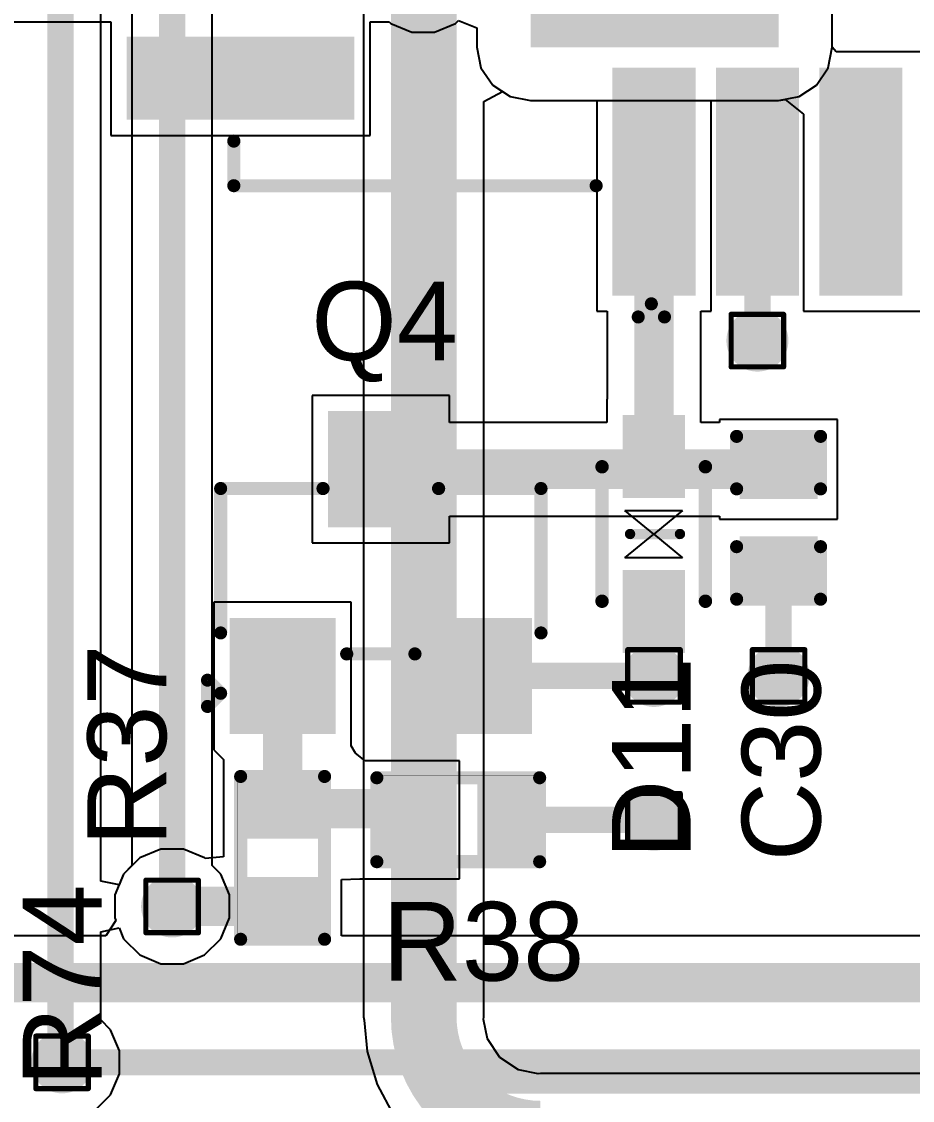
# Model space of a CAD drawing. Header units: inches. Extents: x -40 to 219, y 2 to 133.
# Drawn here: x 40.55 to 49.16, y 38.76 to 49.2 of the extents above; entities that cross this region are included whole.
import ezdxf

# ---------------------------------------------------------------- set-up
doc = ezdxf.new("R2010")
doc.units = ezdxf.units.IN
for name, color, linetype in [('Bottom Layer', 5, 'Continuous'), ('Drill Drawing', 1, 'Continuous'), ('Keep-Out Layer', 6, 'Continuous'), ('Top Layer', 1, 'Continuous'), ('Top Overlay', 2, 'Continuous'), ('Top Paste', 8, 'Continuous'), ('Top Solder', 216, 'Continuous'), ('Via Holes', 16, 'Continuous')]:
    doc.layers.add(name, color=color, linetype=linetype)
doc.styles.add('Arial', font='', dxfattribs={"height": 0.2})
doc.styles.get('Arial').set_extended_font_data('Arial')

# ---------------------------------------------------------------- blocks, each defined once
blk = doc.blocks.new('A7672E__FASE__24')
at = {"layer": 'Keep-Out Layer'}
blk.add_hatch(color=6, dxfattribs=at).paths.add_polyline_path([(-10.7, 6.795), (-9, 6.795), (-9, 9.195), (-10.7, 9.195)])
at = {"layer": 'Top Layer'}
for points in [[(-10.7, 11), (-11.3, 11), (-11.3, 13), (-10.7, 13)], [(-11, 8.3), (-11, 7.7), (-13, 7.7), (-13, 8.3)], [(-11, 7.3), (-11, 6.7), (-13, 6.7), (-13, 7.3)], [(-11, 6.3), (-11, 5.7), (-13, 5.7), (-13, 6.3)]]:
    blk.add_hatch(color=1, dxfattribs=at).paths.add_polyline_path(points)
at = {"layer": 'Top Paste'}
for points in [[(-10.7, 11), (-11.3, 11), (-11.3, 13), (-10.7, 13)], [(-11, 8.3), (-11, 7.7), (-13, 7.7), (-13, 8.3)], [(-11, 7.3), (-11, 6.7), (-13, 6.7), (-13, 7.3)], [(-11, 6.3), (-11, 5.7), (-13, 5.7), (-13, 6.3)]]:
    blk.add_hatch(color=8, dxfattribs=at).paths.add_polyline_path(points)
at = {"layer": 'Top Solder'}
for points in [[(-10.598, 10.898), (-11.402, 10.898), (-11.402, 13.102), (-10.598, 13.102)], [(-10.898, 8.402), (-10.898, 7.598), (-13.102, 7.598), (-13.102, 8.402)], [(-10.898, 7.402), (-10.898, 6.598), (-13.102, 6.598), (-13.102, 7.402)], [(-10.898, 6.402), (-10.898, 5.598), (-13.102, 5.598), (-13.102, 6.402)]]:
    blk.add_hatch(color=216, dxfattribs=at).paths.add_polyline_path(points)
at = {"layer": 'Top Overlay'}
for points in [[(-12.04, 12.065, 0.127, 0.127, 0), (-11.608, 12.065, 0.127, 0.127, 0)], [(-12.04, 12.065, 0.127, 0.127, 0), (-12.04, 8.56, 0.127, 0.127, 0)], [(-13.31, 8.153, 0.127, 0.127, 0), (-13.183, 8.026, 0.127, 0.127, 0)], [(-13.31, 8.153, 0.127, 0.127, 0), (-13.31, 7.899, 0.127, 0.127, 0)], [(-13.183, 8.026, 0.127, 0.127, 0), (-13.31, 7.899, 0.127, 0.127, 0)]]:
    blk.add_lwpolyline(points, format="xyseb", dxfattribs=at)
for points in [[(-12.071, 12.065, 0.0635, 0.0635, 1), (-12.008, 12.065, 0.0635, 0.0635, 1)], [(-12.071, 12.065, 0.0635, 0.0635, 1), (-12.008, 12.065, 0.0635, 0.0635, 1)], [(-11.64, 12.065, 0.0635, 0.0635, 1), (-11.576, 12.065, 0.0635, 0.0635, 1)], [(-12.071, 8.56, 0.0635, 0.0635, 1), (-12.008, 8.56, 0.0635, 0.0635, 1)], [(-13.341, 8.153, 0.0635, 0.0635, 1), (-13.278, 8.153, 0.0635, 0.0635, 1)], [(-13.341, 8.153, 0.0635, 0.0635, 1), (-13.278, 8.153, 0.0635, 0.0635, 1)], [(-13.214, 8.026, 0.0635, 0.0635, 1), (-13.151, 8.026, 0.0635, 0.0635, 1)], [(-13.214, 8.026, 0.0635, 0.0635, 1), (-13.151, 8.026, 0.0635, 0.0635, 1)], [(-13.341, 7.899, 0.0635, 0.0635, 1), (-13.278, 7.899, 0.0635, 0.0635, 1)], [(-13.341, 7.899, 0.0635, 0.0635, 1), (-13.278, 7.899, 0.0635, 0.0635, 1)]]:
    blk.add_lwpolyline(points, format="xyseb", close=True, dxfattribs=at)
blk = doc.blocks.new('R___0402_78')
at = {"layer": 'Top Layer'}
for points in [[(-0.699, -0.318), (-0.699, 0.318), (-0.241, 0.318), (-0.241, -0.318)], [(0.241, -0.318), (0.241, 0.318), (0.699, 0.318), (0.699, -0.318)]]:
    blk.add_hatch(color=1, dxfattribs=at).paths.add_polyline_path(points)
at = {"layer": 'Top Paste'}
for points in [[(-0.699, -0.318), (-0.699, 0.318), (-0.241, 0.318), (-0.241, -0.318)], [(0.241, -0.318), (0.241, 0.318), (0.699, 0.318), (0.699, -0.318)]]:
    blk.add_hatch(color=8, dxfattribs=at).paths.add_polyline_path(points)
at = {"layer": 'Top Solder'}
for points in [[(-0.754, -0.373), (-0.754, 0.373), (-0.186, 0.373), (-0.186, -0.373)], [(0.186, -0.373), (0.186, 0.373), (0.754, 0.373), (0.754, -0.373)]]:
    blk.add_hatch(color=216, dxfattribs=at).paths.add_polyline_path(points)
at = {"layer": 'Top Overlay'}
for points in [[(0.787, 0.406, 0.127, 0.127, 0), (-0.787, 0.406, 0.127, 0.127, 0)], [(-0.787, 0.406, 0.127, 0.127, 0), (-0.787, -0.406, 0.127, 0.127, 0)], [(0.787, 0.406, 0.127, 0.127, 0), (0.787, -0.406, 0.127, 0.127, 0)], [(0.787, -0.406, 0.127, 0.127, 0), (-0.787, -0.406, 0.127, 0.127, 0)], [(0.813, -0.432, 0.00323, 0.00323, 0), (-0.813, -0.432, 0.00323, 0.00323, 0)]]:
    blk.add_lwpolyline(points, format="xyseb", dxfattribs=at)
for points in [[(-0.819, 0.406, 0.0635, 0.0635, 1), (-0.756, 0.406, 0.0635, 0.0635, 1)], [(-0.819, 0.406, 0.0635, 0.0635, 1), (-0.756, 0.406, 0.0635, 0.0635, 1)], [(0.756, 0.406, 0.0635, 0.0635, 1), (0.819, 0.406, 0.0635, 0.0635, 1)], [(0.756, 0.406, 0.0635, 0.0635, 1), (0.819, 0.406, 0.0635, 0.0635, 1)], [(-0.819, -0.406, 0.0635, 0.0635, 1), (-0.756, -0.406, 0.0635, 0.0635, 1)], [(-0.819, -0.406, 0.0635, 0.0635, 1), (-0.756, -0.406, 0.0635, 0.0635, 1)], [(0.756, -0.406, 0.0635, 0.0635, 1), (0.819, -0.406, 0.0635, 0.0635, 1)], [(0.756, -0.406, 0.0635, 0.0635, 1), (0.819, -0.406, 0.0635, 0.0635, 1)], [(-0.814, -0.432, 0.00161, 0.00161, 1), (-0.812, -0.432, 0.00161, 0.00161, 1)], [(0.812, -0.432, 0.00161, 0.00161, 1), (0.814, -0.432, 0.00161, 0.00161, 1)]]:
    blk.add_lwpolyline(points, format="xyseb", close=True, dxfattribs=at)
blk = doc.blocks.new('R___0402_79')
at = {"layer": 'Top Layer'}
for points in [[(-0.699, -0.318), (-0.699, 0.317), (-0.241, 0.317), (-0.241, -0.318)], [(0.241, -0.318), (0.241, 0.317), (0.699, 0.317), (0.699, -0.318)]]:
    blk.add_hatch(color=1, dxfattribs=at).paths.add_polyline_path(points)
at = {"layer": 'Top Paste'}
for points in [[(-0.699, -0.318), (-0.699, 0.317), (-0.241, 0.317), (-0.241, -0.318)], [(0.241, -0.318), (0.241, 0.317), (0.699, 0.317), (0.699, -0.318)]]:
    blk.add_hatch(color=8, dxfattribs=at).paths.add_polyline_path(points)
at = {"layer": 'Top Solder'}
for points in [[(-0.754, -0.373), (-0.754, 0.373), (-0.186, 0.373), (-0.186, -0.373)], [(0.186, -0.373), (0.186, 0.373), (0.754, 0.373), (0.754, -0.373)]]:
    blk.add_hatch(color=216, dxfattribs=at).paths.add_polyline_path(points)
at = {"layer": 'Top Overlay'}
for points in [[(0.787, 0.406, 0.127, 0.127, 0), (-0.787, 0.406, 0.127, 0.127, 0)], [(-0.787, -0.406, 0.127, 0.127, 0), (-0.787, 0.406, 0.127, 0.127, 0)], [(0.787, -0.406, 0.127, 0.127, 0), (0.787, 0.406, 0.127, 0.127, 0)], [(0.787, -0.406, 0.127, 0.127, 0), (-0.787, -0.406, 0.127, 0.127, 0)], [(0.813, -0.432, 0.00323, 0.00323, 0), (-0.813, -0.432, 0.00323, 0.00323, 0)]]:
    blk.add_lwpolyline(points, format="xyseb", dxfattribs=at)
for points in [[(-0.819, 0.406, 0.0635, 0.0635, 1), (-0.756, 0.406, 0.0635, 0.0635, 1)], [(-0.819, 0.406, 0.0635, 0.0635, 1), (-0.756, 0.406, 0.0635, 0.0635, 1)], [(0.756, 0.406, 0.0635, 0.0635, 1), (0.819, 0.406, 0.0635, 0.0635, 1)], [(0.756, 0.406, 0.0635, 0.0635, 1), (0.819, 0.406, 0.0635, 0.0635, 1)], [(-0.819, -0.406, 0.0635, 0.0635, 1), (-0.756, -0.406, 0.0635, 0.0635, 1)], [(-0.819, -0.406, 0.0635, 0.0635, 1), (-0.756, -0.406, 0.0635, 0.0635, 1)], [(0.756, -0.406, 0.0635, 0.0635, 1), (0.819, -0.406, 0.0635, 0.0635, 1)], [(0.756, -0.406, 0.0635, 0.0635, 1), (0.819, -0.406, 0.0635, 0.0635, 1)], [(-0.814, -0.432, 0.00161, 0.00161, 1), (-0.812, -0.432, 0.00161, 0.00161, 1)], [(0.812, -0.432, 0.00161, 0.00161, 1), (0.814, -0.432, 0.00161, 0.00161, 1)]]:
    blk.add_lwpolyline(points, format="xyseb", close=True, dxfattribs=at)
blk = doc.blocks.new('SOT_23_132')
at = {"layer": 'Top Layer'}
for points in [[(-0.41, 1.46), (0.41, 1.46), (0.41, 0.54), (-0.41, 0.54)], [(-1.36, -0.54), (-0.54, -0.54), (-0.54, -1.46), (-1.36, -1.46)], [(0.54, -0.54), (1.36, -0.54), (1.36, -1.46), (0.54, -1.46)]]:
    blk.add_hatch(color=1, dxfattribs=at).paths.add_polyline_path(points)
at = {"layer": 'Top Paste'}
for points in [[(-0.41, 1.46), (0.41, 1.46), (0.41, 0.54), (-0.41, 0.54)], [(-1.36, -0.54), (-0.54, -0.54), (-0.54, -1.46), (-1.36, -1.46)], [(0.54, -0.54), (1.36, -0.54), (1.36, -1.46), (0.54, -1.46)]]:
    blk.add_hatch(color=8, dxfattribs=at).paths.add_polyline_path(points)
at = {"layer": 'Top Solder'}
for points in [[(-0.512, 1.562), (0.512, 1.562), (0.512, 0.438), (-0.512, 0.438)], [(-1.462, -0.438), (-0.438, -0.438), (-0.438, -1.562), (-1.462, -1.562)], [(0.438, -0.438), (1.462, -0.438), (1.462, -1.562), (0.438, -1.562)]]:
    blk.add_hatch(color=216, dxfattribs=at).paths.add_polyline_path(points)
at = {"layer": 'Top Overlay'}
for points in [[(-1.549, 0.813, 0.127, 0.127, 0), (-1.549, -0.584, 0.127, 0.127, 0)], [(-1.549, 0.813, 0.127, 0.127, 0), (-0.559, 0.813, 0.127, 0.127, 0)], [(0.559, 0.813, 0.127, 0.127, 0), (1.549, 0.813, 0.127, 0.127, 0)], [(1.549, -0.584, 0.127, 0.127, 0), (1.549, 0.813, 0.127, 0.127, 0)], [(-0.33, -0.787, 0.127, 0.127, 0), (0.33, -0.787, 0.127, 0.127, 0)], [(-1.676, -1.041, 0.127, 0.127, 0), (-1.549, -1.168, 0.127, 0.127, 0)], [(-1.676, -1.295, 0.127, 0.127, 0), (-1.676, -1.041, 0.127, 0.127, 0)], [(-1.676, -1.295, 0.127, 0.127, 0), (-1.549, -1.168, 0.127, 0.127, 0)]]:
    blk.add_lwpolyline(points, format="xyseb", dxfattribs=at)
for points in [[(-1.581, 0.813, 0.0635, 0.0635, 1), (-1.518, 0.813, 0.0635, 0.0635, 1)], [(-1.581, 0.813, 0.0635, 0.0635, 1), (-1.518, 0.813, 0.0635, 0.0635, 1)], [(-0.591, 0.813, 0.0635, 0.0635, 1), (-0.527, 0.813, 0.0635, 0.0635, 1)], [(0.527, 0.813, 0.0635, 0.0635, 1), (0.591, 0.813, 0.0635, 0.0635, 1)], [(1.518, 0.813, 0.0635, 0.0635, 1), (1.581, 0.813, 0.0635, 0.0635, 1)], [(1.518, 0.813, 0.0635, 0.0635, 1), (1.581, 0.813, 0.0635, 0.0635, 1)], [(-1.581, -0.584, 0.0635, 0.0635, 1), (-1.518, -0.584, 0.0635, 0.0635, 1)], [(1.518, -0.584, 0.0635, 0.0635, 1), (1.581, -0.584, 0.0635, 0.0635, 1)], [(-0.362, -0.787, 0.0635, 0.0635, 1), (-0.298, -0.787, 0.0635, 0.0635, 1)], [(0.298, -0.787, 0.0635, 0.0635, 1), (0.362, -0.787, 0.0635, 0.0635, 1)], [(-1.708, -1.041, 0.0635, 0.0635, 1), (-1.645, -1.041, 0.0635, 0.0635, 1)], [(-1.708, -1.041, 0.0635, 0.0635, 1), (-1.645, -1.041, 0.0635, 0.0635, 1)], [(-1.581, -1.168, 0.0635, 0.0635, 1), (-1.518, -1.168, 0.0635, 0.0635, 1)], [(-1.581, -1.168, 0.0635, 0.0635, 1), (-1.518, -1.168, 0.0635, 0.0635, 1)], [(-1.708, -1.295, 0.0635, 0.0635, 1), (-1.645, -1.295, 0.0635, 0.0635, 1)], [(-1.708, -1.295, 0.0635, 0.0635, 1), (-1.645, -1.295, 0.0635, 0.0635, 1)]]:
    blk.add_lwpolyline(points, format="xyseb", close=True, dxfattribs=at)
blk = doc.blocks.new('SOD_523__B__D____________161')
at = {"layer": 'Top Layer'}
for points in [[(-1.05, 0.2), (-0.45, 0.2), (-0.45, -0.2), (-1.05, -0.2)], [(1.05, -0.2), (0.45, -0.2), (0.45, 0.2), (1.05, 0.2)]]:
    blk.add_hatch(color=1, dxfattribs=at).paths.add_polyline_path(points)
at = {"layer": 'Top Paste'}
for points in [[(-1.05, 0.2), (-0.45, 0.2), (-0.45, -0.2), (-1.05, -0.2)], [(1.05, -0.2), (0.45, -0.2), (0.45, 0.2), (1.05, 0.2)]]:
    blk.add_hatch(color=8, dxfattribs=at).paths.add_polyline_path(points)
at = {"layer": 'Top Solder'}
for points in [[(-1.152, 0.302), (-0.348, 0.302), (-0.348, -0.302), (-1.152, -0.302)], [(1.152, -0.302), (0.348, -0.302), (0.348, 0.302), (1.152, 0.302)]]:
    blk.add_hatch(color=216, dxfattribs=at).paths.add_polyline_path(points)
at = {"layer": 'Top Overlay'}
for p, q in [((-0.229, -0.279), (-0.229, 0.279)), ((-0.229, 0.279), (0, 0)), ((0, 0), (0.229, 0.279)), ((0.229, 0.279), (0.229, -0.279)), ((0, 0), (-0.229, -0.279)), ((0, 0), (0, 0)), ((0.229, -0.279), (0, 0)), ((0, 0), (0, 0))]:
    blk.add_line(p, q, dxfattribs=at)
for points in [[(-0.65, 0.5, 0.13, 0.13, 0), (0.65, 0.5, 0.13, 0.13, 0)], [(0, 0.229, 0.1, 0.1, 0), (0, -0.254, 0.1, 0.1, 0)], [(-0.65, -0.5, 0.13, 0.13, 0), (0.65, -0.5, 0.13, 0.13, 0)]]:
    blk.add_lwpolyline(points, format="xyseb", dxfattribs=at)
for points in [[(-0.683, 0.5, 0.065, 0.065, 1), (-0.618, 0.5, 0.065, 0.065, 1)], [(0.618, 0.5, 0.065, 0.065, 1), (0.683, 0.5, 0.065, 0.065, 1)], [(-0.025, 0.229, 0.05, 0.05, 1), (0.025, 0.229, 0.05, 0.05, 1)], [(-0.025, -0.254, 0.05, 0.05, 1), (0.025, -0.254, 0.05, 0.05, 1)], [(-0.683, -0.5, 0.065, 0.065, 1), (-0.618, -0.5, 0.065, 0.065, 1)], [(0.618, -0.5, 0.065, 0.065, 1), (0.683, -0.5, 0.065, 0.065, 1)]]:
    blk.add_lwpolyline(points, format="xyseb", close=True, dxfattribs=at)
blk = doc.blocks.new('C___0402_182')
at = {"layer": 'Top Layer'}
for points in [[(-0.699, -0.318), (-0.699, 0.318), (-0.241, 0.318), (-0.241, -0.318)], [(0.241, -0.318), (0.241, 0.318), (0.699, 0.318), (0.699, -0.318)]]:
    blk.add_hatch(color=1, dxfattribs=at).paths.add_polyline_path(points)
at = {"layer": 'Top Paste'}
for points in [[(-0.699, -0.318), (-0.699, 0.318), (-0.241, 0.318), (-0.241, -0.318)], [(0.241, -0.318), (0.241, 0.318), (0.699, 0.318), (0.699, -0.318)]]:
    blk.add_hatch(color=8, dxfattribs=at).paths.add_polyline_path(points)
at = {"layer": 'Top Solder'}
for points in [[(-0.759, -0.377), (-0.759, 0.377), (-0.181, 0.377), (-0.181, -0.377)], [(0.181, -0.377), (0.181, 0.377), (0.758, 0.377), (0.758, -0.377)]]:
    blk.add_hatch(color=216, dxfattribs=at).paths.add_polyline_path(points)
at = {"layer": 'Top Overlay'}
for points in [[(-0.787, 0.406, 0.127, 0.127, 0), (-0.787, -0.406, 0.127, 0.127, 0)], [(-0.279, 0.406, 0.127, 0.127, 0), (-0.787, 0.406, 0.127, 0.127, 0)], [(0.279, 0.406, 0.127, 0.127, 0), (0.787, 0.406, 0.127, 0.127, 0)], [(0.787, 0.406, 0.127, 0.127, 0), (0.787, -0.406, 0.127, 0.127, 0)], [(-0.787, -0.406, 0.127, 0.127, 0), (-0.279, -0.406, 0.127, 0.127, 0)], [(0.279, -0.406, 0.127, 0.127, 0), (0.787, -0.406, 0.127, 0.127, 0)]]:
    blk.add_lwpolyline(points, format="xyseb", dxfattribs=at)
for points in [[(-0.819, 0.406, 0.0635, 0.0635, 1), (-0.756, 0.406, 0.0635, 0.0635, 1)], [(-0.819, 0.406, 0.0635, 0.0635, 1), (-0.756, 0.406, 0.0635, 0.0635, 1)], [(-0.311, 0.406, 0.0635, 0.0635, 1), (-0.248, 0.406, 0.0635, 0.0635, 1)], [(0.248, 0.406, 0.0635, 0.0635, 1), (0.311, 0.406, 0.0635, 0.0635, 1)], [(0.756, 0.406, 0.0635, 0.0635, 1), (0.819, 0.406, 0.0635, 0.0635, 1)], [(0.756, 0.406, 0.0635, 0.0635, 1), (0.819, 0.406, 0.0635, 0.0635, 1)], [(-0.819, -0.406, 0.0635, 0.0635, 1), (-0.756, -0.406, 0.0635, 0.0635, 1)], [(-0.819, -0.406, 0.0635, 0.0635, 1), (-0.756, -0.406, 0.0635, 0.0635, 1)], [(-0.311, -0.406, 0.0635, 0.0635, 1), (-0.248, -0.406, 0.0635, 0.0635, 1)], [(0.248, -0.406, 0.0635, 0.0635, 1), (0.311, -0.406, 0.0635, 0.0635, 1)], [(0.756, -0.406, 0.0635, 0.0635, 1), (0.819, -0.406, 0.0635, 0.0635, 1)], [(0.756, -0.406, 0.0635, 0.0635, 1), (0.819, -0.406, 0.0635, 0.0635, 1)]]:
    blk.add_lwpolyline(points, format="xyseb", close=True, dxfattribs=at)

msp = doc.modelspace()

# ---------------------------------------------------------------- hatches: boundary and pattern name
at = {"layer": 'Bottom Layer'}
h = msp.add_hatch(color=5, dxfattribs=at)
edge = h.paths.add_edge_path()
edge.add_arc((47.665, 46.109), 0.3, 0, 360)
h = msp.add_hatch(color=5, dxfattribs=at)
edge = h.paths.add_edge_path()
edge.add_arc((46.665, 42.865), 0.3, 0, 360)
h = msp.add_hatch(color=5, dxfattribs=at)
edge = h.paths.add_edge_path()
edge.add_arc((47.87, 42.865), 0.3, 0, 360)
h = msp.add_hatch(color=5, dxfattribs=at)
edge = h.paths.add_edge_path()
edge.add_arc((46.665, 41.474), 0.3, 0, 360)
h = msp.add_hatch(color=5, dxfattribs=at)
edge = h.paths.add_edge_path()
edge.add_arc((42.003, 40.635), 0.3, 0, 360)
h = msp.add_hatch(color=5, dxfattribs=at)
edge = h.paths.add_edge_path()
edge.add_arc((40.939, 39.127), 0.3, 0, 360)
at = {"layer": 'Top Layer'}
h = msp.add_hatch(color=1, dxfattribs=at)
edge = h.paths.add_edge_path()
edge.add_arc((47.665, 46.109), 0.3, 0, 360)
h = msp.add_hatch(color=1, dxfattribs=at)
edge = h.paths.add_edge_path()
edge.add_arc((46.665, 42.865), 0.3, 0, 360)
h = msp.add_hatch(color=1, dxfattribs=at)
edge = h.paths.add_edge_path()
edge.add_arc((47.87, 42.865), 0.3, 0, 360)
h = msp.add_hatch(color=1, dxfattribs=at)
edge = h.paths.add_edge_path()
edge.add_arc((46.665, 41.474), 0.3, 0, 360)
h = msp.add_hatch(color=1, dxfattribs=at)
edge = h.paths.add_edge_path()
edge.add_arc((42.003, 40.635), 0.3, 0, 360)
h = msp.add_hatch(color=1, dxfattribs=at)
edge = h.paths.add_edge_path()
edge.add_arc((40.939, 39.127), 0.3, 0, 360)
at = {"layer": 'Via Holes'}
h = msp.add_hatch(color=7, dxfattribs=at)
edge = h.paths.add_edge_path()
edge.add_arc((47.665, 46.109), 0.15, 0, 360)
h = msp.add_hatch(color=7, dxfattribs=at)
edge = h.paths.add_edge_path()
edge.add_arc((46.665, 42.865), 0.15, 0, 360)
h = msp.add_hatch(color=7, dxfattribs=at)
edge = h.paths.add_edge_path()
edge.add_arc((47.87, 42.865), 0.15, 0, 360)
h = msp.add_hatch(color=7, dxfattribs=at)
edge = h.paths.add_edge_path()
edge.add_arc((46.665, 41.474), 0.15, 0, 360)
h = msp.add_hatch(color=7, dxfattribs=at)
edge = h.paths.add_edge_path()
edge.add_arc((42.003, 40.635), 0.15, 0, 360)
h = msp.add_hatch(color=7, dxfattribs=at)
edge = h.paths.add_edge_path()
edge.add_arc((40.939, 39.127), 0.15, 0, 360)

# ---------------------------------------------------------------- linework, layer by layer
at = {"layer": 'Bottom Layer'}
for p, q in [((41.615, 55.347), (41.615, 41.03)), ((42.392, 41.03), (42.392, 55.347)), ((41.312, 40.879), (41.312, 53.875)), ((48.388, 48.947), (48.388, 50.647)), ((43.855, 49.749), (43.855, 39.566)), ((48.348, 48.749), (48.388, 48.947)), ((48.236, 48.581), (48.348, 48.749)), ((48.068, 48.469), (48.236, 48.581)), ((45.02, 48.423), (45.198, 48.518)), ((45.198, 48.518), (45.272, 48.469)), ((45.272, 48.469), (45.47, 48.43)), ((45.47, 48.43), (47.87, 48.43)), ((47.87, 48.43), (48.068, 48.469)), ((45.02, 39.566), (45.02, 48.423)), ((41.615, 41.03), (41.534, 40.949)), ((42.473, 40.949), (42.392, 41.03)), ((41.534, 40.949), (41.49, 40.844)), ((42.557, 40.746), (42.473, 40.949)), ((41.49, 40.844), (41.312, 40.879)), ((42.557, 40.525), (42.557, 40.746)), ((42.473, 40.322), (42.557, 40.525)), ((41.312, 40.391), (41.49, 40.427)), ((41.312, 39.537), (41.312, 40.391)), ((41.49, 40.427), (41.534, 40.322)), ((41.534, 40.322), (41.69, 40.166)), ((42.317, 40.166), (42.473, 40.322)), ((41.69, 40.166), (41.893, 40.081)), ((41.893, 40.081), (42.114, 40.081)), ((42.114, 40.081), (42.317, 40.166)), ((43.855, 39.566), (43.861, 39.536)), ((45.016, 39.543), (45.02, 39.566)), ((41.408, 39.441), (41.312, 39.537)), ((43.861, 39.536), (43.891, 39.232)), ((45.053, 39.353), (45.016, 39.543)), ((41.493, 39.237), (41.408, 39.441)), ((45.174, 39.173), (45.053, 39.353)), ((41.493, 39.017), (41.493, 39.237)), ((43.891, 39.232), (43.988, 38.912)), ((45.354, 39.053), (45.174, 39.173)), ((45.543, 39.015), (45.354, 39.053)), ((41.408, 38.813), (41.493, 39.017)), ((45.566, 39.02), (45.543, 39.015)), ((54.579, 39.02), (45.566, 39.02)), ((43.988, 38.912), (44.146, 38.617)), ((41.252, 38.658), (41.408, 38.813))]:
    msp.add_line(p, q, dxfattribs=at)
for points in [[(42.003, 40.635, 0.254, 0.254, 0), (42.003, 55.347, 0.254, 0.254, 0)], [(40.924, 39.142, 0.254, 0.254, 0), (40.924, 53.875, 0.254, 0.254, 0)], [(44.437, 39.566, 0.635, 0.635, 0), (44.437, 49.749, 0.635, 0.635, 0)], [(42.003, 40.534, 0.254, 0.254, 0), (42.003, 40.635, 0.254, 0.254, 0)], [(45.566, 38.437, 0.635, 0.635, -0.414214), (44.437, 39.566, 0.635, 0.635, 0)], [(40.924, 39.142, 0.254, 0.254, 0), (40.939, 39.127, 0.254, 0.254, 0)]]:
    msp.add_lwpolyline(points, format="xyseb", dxfattribs=at)
for points in [[(41.94, 40.635, 0.127, 0.127, 1), (42.067, 40.635, 0.127, 0.127, 1)], [(41.94, 40.635, 0.127, 0.127, 1), (42.067, 40.635, 0.127, 0.127, 1)], [(41.94, 40.534, 0.127, 0.127, 1), (42.067, 40.534, 0.127, 0.127, 1)], [(44.279, 39.566, 0.318, 0.318, 1), (44.596, 39.566, 0.318, 0.318, 1)], [(44.279, 39.566, 0.318, 0.318, 1), (44.596, 39.566, 0.318, 0.318, 1)], [(40.86, 39.142, 0.127, 0.127, 1), (40.987, 39.142, 0.127, 0.127, 1)], [(40.86, 39.142, 0.127, 0.127, 1), (40.987, 39.142, 0.127, 0.127, 1)], [(40.875, 39.127, 0.127, 0.127, 1), (41.002, 39.127, 0.127, 0.127, 1)]]:
    msp.add_lwpolyline(points, format="xyseb", close=True, dxfattribs=at)
at = {"layer": 'Drill Drawing'}
for points in [[(47.411, 46.363, 0.0508, 0.0508, 0), (47.919, 46.363, 0.0508, 0.0508, 0)], [(47.411, 45.855, 0.0508, 0.0508, 0), (47.411, 46.363, 0.0508, 0.0508, 0)], [(47.919, 45.855, 0.0508, 0.0508, 0), (47.919, 46.363, 0.0508, 0.0508, 0)], [(47.411, 45.855, 0.0508, 0.0508, 0), (47.919, 45.855, 0.0508, 0.0508, 0)], [(46.411, 43.119, 0.0508, 0.0508, 0), (46.919, 43.119, 0.0508, 0.0508, 0)], [(46.411, 42.611, 0.0508, 0.0508, 0), (46.411, 43.119, 0.0508, 0.0508, 0)], [(46.919, 42.611, 0.0508, 0.0508, 0), (46.919, 43.119, 0.0508, 0.0508, 0)], [(47.616, 43.119, 0.0508, 0.0508, 0), (48.124, 43.119, 0.0508, 0.0508, 0)], [(47.616, 42.611, 0.0508, 0.0508, 0), (47.616, 43.119, 0.0508, 0.0508, 0)], [(48.124, 42.611, 0.0508, 0.0508, 0), (48.124, 43.119, 0.0508, 0.0508, 0)], [(46.411, 42.611, 0.0508, 0.0508, 0), (46.919, 42.611, 0.0508, 0.0508, 0)], [(47.616, 42.611, 0.0508, 0.0508, 0), (48.124, 42.611, 0.0508, 0.0508, 0)], [(46.411, 41.728, 0.0508, 0.0508, 0), (46.919, 41.728, 0.0508, 0.0508, 0)], [(46.411, 41.22, 0.0508, 0.0508, 0), (46.411, 41.728, 0.0508, 0.0508, 0)], [(46.919, 41.22, 0.0508, 0.0508, 0), (46.919, 41.728, 0.0508, 0.0508, 0)], [(46.411, 41.22, 0.0508, 0.0508, 0), (46.919, 41.22, 0.0508, 0.0508, 0)], [(41.749, 40.889, 0.0508, 0.0508, 0), (42.257, 40.889, 0.0508, 0.0508, 0)], [(41.749, 40.381, 0.0508, 0.0508, 0), (41.749, 40.889, 0.0508, 0.0508, 0)], [(42.257, 40.381, 0.0508, 0.0508, 0), (42.257, 40.889, 0.0508, 0.0508, 0)], [(41.749, 40.381, 0.0508, 0.0508, 0), (42.257, 40.381, 0.0508, 0.0508, 0)], [(40.685, 39.381, 0.0508, 0.0508, 0), (41.193, 39.381, 0.0508, 0.0508, 0)], [(40.685, 38.873, 0.0508, 0.0508, 0), (40.685, 39.381, 0.0508, 0.0508, 0)], [(41.193, 38.873, 0.0508, 0.0508, 0), (41.193, 39.381, 0.0508, 0.0508, 0)], [(40.685, 38.873, 0.0508, 0.0508, 0), (41.193, 38.873, 0.0508, 0.0508, 0)]]:
    msp.add_lwpolyline(points, format="xyseb", dxfattribs=at)
for points in [[(47.398, 46.363, 0.0254, 0.0254, 1), (47.423, 46.363, 0.0254, 0.0254, 1)], [(47.398, 46.363, 0.0254, 0.0254, 1), (47.423, 46.363, 0.0254, 0.0254, 1)], [(47.906, 46.363, 0.0254, 0.0254, 1), (47.931, 46.363, 0.0254, 0.0254, 1)], [(47.906, 46.363, 0.0254, 0.0254, 1), (47.931, 46.363, 0.0254, 0.0254, 1)], [(47.398, 45.855, 0.0254, 0.0254, 1), (47.423, 45.855, 0.0254, 0.0254, 1)], [(47.398, 45.855, 0.0254, 0.0254, 1), (47.423, 45.855, 0.0254, 0.0254, 1)], [(47.906, 45.855, 0.0254, 0.0254, 1), (47.931, 45.855, 0.0254, 0.0254, 1)], [(47.906, 45.855, 0.0254, 0.0254, 1), (47.931, 45.855, 0.0254, 0.0254, 1)], [(46.398, 43.119, 0.0254, 0.0254, 1), (46.423, 43.119, 0.0254, 0.0254, 1)], [(46.398, 43.119, 0.0254, 0.0254, 1), (46.423, 43.119, 0.0254, 0.0254, 1)], [(46.906, 43.119, 0.0254, 0.0254, 1), (46.931, 43.119, 0.0254, 0.0254, 1)], [(46.906, 43.119, 0.0254, 0.0254, 1), (46.931, 43.119, 0.0254, 0.0254, 1)], [(47.603, 43.119, 0.0254, 0.0254, 1), (47.628, 43.119, 0.0254, 0.0254, 1)], [(47.603, 43.119, 0.0254, 0.0254, 1), (47.628, 43.119, 0.0254, 0.0254, 1)], [(48.111, 43.119, 0.0254, 0.0254, 1), (48.136, 43.119, 0.0254, 0.0254, 1)], [(48.111, 43.119, 0.0254, 0.0254, 1), (48.136, 43.119, 0.0254, 0.0254, 1)], [(46.398, 42.611, 0.0254, 0.0254, 1), (46.423, 42.611, 0.0254, 0.0254, 1)], [(46.398, 42.611, 0.0254, 0.0254, 1), (46.423, 42.611, 0.0254, 0.0254, 1)], [(46.906, 42.611, 0.0254, 0.0254, 1), (46.931, 42.611, 0.0254, 0.0254, 1)], [(46.906, 42.611, 0.0254, 0.0254, 1), (46.931, 42.611, 0.0254, 0.0254, 1)], [(47.603, 42.611, 0.0254, 0.0254, 1), (47.628, 42.611, 0.0254, 0.0254, 1)], [(47.603, 42.611, 0.0254, 0.0254, 1), (47.628, 42.611, 0.0254, 0.0254, 1)], [(48.111, 42.611, 0.0254, 0.0254, 1), (48.136, 42.611, 0.0254, 0.0254, 1)], [(48.111, 42.611, 0.0254, 0.0254, 1), (48.136, 42.611, 0.0254, 0.0254, 1)], [(46.398, 41.728, 0.0254, 0.0254, 1), (46.423, 41.728, 0.0254, 0.0254, 1)], [(46.398, 41.728, 0.0254, 0.0254, 1), (46.423, 41.728, 0.0254, 0.0254, 1)], [(46.906, 41.728, 0.0254, 0.0254, 1), (46.931, 41.728, 0.0254, 0.0254, 1)], [(46.906, 41.728, 0.0254, 0.0254, 1), (46.931, 41.728, 0.0254, 0.0254, 1)], [(46.398, 41.22, 0.0254, 0.0254, 1), (46.423, 41.22, 0.0254, 0.0254, 1)], [(46.398, 41.22, 0.0254, 0.0254, 1), (46.423, 41.22, 0.0254, 0.0254, 1)], [(46.906, 41.22, 0.0254, 0.0254, 1), (46.931, 41.22, 0.0254, 0.0254, 1)], [(46.906, 41.22, 0.0254, 0.0254, 1), (46.931, 41.22, 0.0254, 0.0254, 1)], [(41.737, 40.889, 0.0254, 0.0254, 1), (41.762, 40.889, 0.0254, 0.0254, 1)], [(41.737, 40.889, 0.0254, 0.0254, 1), (41.762, 40.889, 0.0254, 0.0254, 1)], [(42.245, 40.889, 0.0254, 0.0254, 1), (42.27, 40.889, 0.0254, 0.0254, 1)], [(42.245, 40.889, 0.0254, 0.0254, 1), (42.27, 40.889, 0.0254, 0.0254, 1)], [(41.737, 40.381, 0.0254, 0.0254, 1), (41.762, 40.381, 0.0254, 0.0254, 1)], [(41.737, 40.381, 0.0254, 0.0254, 1), (41.762, 40.381, 0.0254, 0.0254, 1)], [(42.245, 40.381, 0.0254, 0.0254, 1), (42.27, 40.381, 0.0254, 0.0254, 1)], [(42.245, 40.381, 0.0254, 0.0254, 1), (42.27, 40.381, 0.0254, 0.0254, 1)], [(40.672, 39.381, 0.0254, 0.0254, 1), (40.697, 39.381, 0.0254, 0.0254, 1)], [(40.672, 39.381, 0.0254, 0.0254, 1), (40.697, 39.381, 0.0254, 0.0254, 1)], [(41.18, 39.381, 0.0254, 0.0254, 1), (41.205, 39.381, 0.0254, 0.0254, 1)], [(41.18, 39.381, 0.0254, 0.0254, 1), (41.205, 39.381, 0.0254, 0.0254, 1)], [(40.672, 38.873, 0.0254, 0.0254, 1), (40.697, 38.873, 0.0254, 0.0254, 1)], [(40.672, 38.873, 0.0254, 0.0254, 1), (40.697, 38.873, 0.0254, 0.0254, 1)], [(41.18, 38.873, 0.0254, 0.0254, 1), (41.205, 38.873, 0.0254, 0.0254, 1)], [(41.18, 38.873, 0.0254, 0.0254, 1), (41.205, 38.873, 0.0254, 0.0254, 1)]]:
    msp.add_lwpolyline(points, format="xyseb", close=True, dxfattribs=at)
at = {"layer": 'Top Layer'}
for p, q in [((48.388, 48.947), (48.388, 50.647)), ((39.072, 49.194), (41.411, 49.194)), ((41.411, 49.194), (41.411, 48.093)), ((43.919, 48.093), (43.919, 49.194)), ((43.919, 49.194), (44.102, 49.194)), ((44.102, 49.194), (44.118, 49.178)), ((44.118, 49.178), (44.322, 49.093)), ((44.542, 49.093), (44.746, 49.178)), ((44.746, 49.178), (44.774, 49.206)), ((44.774, 49.206), (44.952, 49.133)), ((44.322, 49.093), (44.542, 49.093)), ((44.952, 49.133), (44.952, 48.947)), ((44.952, 48.947), (44.991, 48.749)), ((48.426, 48.901), (48.388, 48.947)), ((50.374, 48.901), (48.426, 48.901)), ((44.991, 48.749), (45.104, 48.581)), ((45.104, 48.581), (45.272, 48.469)), ((45.272, 48.469), (45.47, 48.43)), ((45.47, 48.43), (46.111, 48.43)), ((46.111, 48.43), (46.111, 46.393)), ((47.219, 46.393), (47.219, 48.43)), ((47.219, 48.43), (47.87, 48.43)), ((47.87, 48.43), (47.933, 48.442)), ((47.933, 48.442), (48.111, 48.3)), ((48.111, 48.3), (48.111, 46.393)), ((41.411, 48.093), (43.919, 48.093)), ((46.111, 46.393), (46.211, 46.393)), ((46.211, 46.393), (46.211, 45.542)), ((47.118, 45.318), (47.118, 46.393)), ((47.118, 46.393), (47.219, 46.393)), ((48.111, 46.393), (51.211, 46.393)), ((44.686, 45.579), (43.358, 45.579)), ((43.358, 45.579), (43.358, 44.151)), ((44.686, 45.318), (44.686, 45.579)), ((46.211, 45.542), (46.208, 45.542)), ((46.208, 45.542), (46.208, 45.318)), ((46.208, 45.318), (44.686, 45.318)), ((47.298, 45.318), (47.118, 45.318)), ((48.441, 45.347), (47.298, 45.347)), ((47.298, 45.347), (47.298, 45.318)), ((48.441, 44.382), (48.441, 45.347)), ((44.686, 44.151), (44.686, 44.411)), ((44.686, 44.411), (47.298, 44.411)), ((47.298, 44.411), (47.298, 44.382)), ((47.298, 44.382), (48.441, 44.382)), ((43.358, 44.151), (44.686, 44.151)), ((43.736, 43.579), (42.408, 43.579)), ((42.408, 43.579), (42.408, 42.151)), ((43.736, 42.189), (43.736, 43.579)), ((43.776, 42.119), (43.736, 42.189)), ((42.408, 42.151), (42.408, 42.151)), ((42.408, 42.151), (42.5, 42.058)), ((43.87, 42.045), (43.776, 42.119)), ((42.5, 42.058), (42.5, 41.115)), ((44.784, 42.045), (43.87, 42.045)), ((44.784, 40.902), (44.784, 42.045)), ((41.893, 41.189), (41.69, 41.105)), ((42.114, 41.189), (41.893, 41.189)), ((42.317, 41.105), (42.114, 41.189)), ((41.69, 41.105), (41.534, 40.949)), ((42.323, 41.1), (42.317, 41.105)), ((42.5, 41.115), (42.323, 41.1)), ((41.534, 40.949), (41.449, 40.746)), ((43.643, 40.896), (43.819, 40.902)), ((43.643, 40.351), (43.643, 40.896)), ((43.819, 40.902), (43.819, 40.902)), ((43.819, 40.902), (44.784, 40.902)), ((41.449, 40.746), (41.449, 40.525)), ((41.46, 40.499), (41.362, 40.351)), ((41.449, 40.525), (41.46, 40.499)), ((41.362, 40.351), (40.278, 40.351)), ((50.79, 40.351), (43.643, 40.351))]:
    msp.add_line(p, q, dxfattribs=at)
for points in [[(46.665, 44.928, 0.381, 0.381, 0), (46.665, 47.647, 0.381, 0.381, 0)], [(47.665, 46.109, 0.254, 0.254, 0), (47.665, 47.647, 0.254, 0.254, 0)], [(47.665, 46.109, 0.254, 0.254, -0.414214), (47.562, 46.006, 0.254, 0.254, 0)], [(46.665, 44.928, 0.381, 0.381, -0.198912), (46.638, 44.865, 0.381, 0.381, 0)], [(44.022, 44.865, 0.381, 0.381, 0), (46.638, 44.865, 0.381, 0.381, 0)], [(46.638, 44.865, 0.381, 0.381, 0), (46.665, 44.865, 0.381, 0.381, 0)], [(46.665, 44.865, 0.381, 0.381, 0), (47.87, 44.865, 0.381, 0.381, 0)], [(47.87, 42.865, 0.254, 0.254, 0), (47.87, 43.925, 0.254, 0.254, 0)], [(46.662, 43.488, 0.254, 0.254, 0), (46.665, 43.488, 0.254, 0.254, 0)], [(46.665, 42.865, 0.254, 0.254, 0), (46.665, 43.488, 0.254, 0.254, 0)], [(43.072, 41.601, 0.381, 0.381, 0), (43.072, 42.992, 0.381, 0.381, 0)], [(44.972, 42.865, 0.254, 0.254, 0), (46.665, 42.865, 0.254, 0.254, 0)], [(43.076, 41.58, 0.381, 0.381, 0), (44.263, 41.58, 0.381, 0.381, 0)], [(44.263, 41.58, 0.381, 0.381, 0), (44.301, 41.541, 0.381, 0.381, 0)], [(44.301, 41.474, 0.381, 0.381, 0), (44.301, 41.541, 0.381, 0.381, 0)], [(45.241, 41.474, 0.254, 0.254, 0), (46.665, 41.474, 0.254, 0.254, 0)], [(42.003, 40.635, 0.381, 0.381, 0), (43.072, 40.635, 0.381, 0.381, 0)], [(40.278, 39.898, 0.381, 0.381, 0), (59.763, 39.898, 0.381, 0.381, 0)], [(40.939, 39.127, 0.254, 0.254, 0), (64.203, 39.127, 0.254, 0.254, 0)]]:
    msp.add_lwpolyline(points, format="xyseb", dxfattribs=at)
for points in [[(46.569, 47.647, 0.191, 0.191, 1), (46.76, 47.647, 0.191, 0.191, 1)], [(47.601, 47.647, 0.127, 0.127, 1), (47.728, 47.647, 0.127, 0.127, 1)], [(47.601, 46.109, 0.127, 0.127, 1), (47.728, 46.109, 0.127, 0.127, 1)], [(47.601, 46.109, 0.127, 0.127, 1), (47.728, 46.109, 0.127, 0.127, 1)], [(47.498, 46.006, 0.127, 0.127, 1), (47.625, 46.006, 0.127, 0.127, 1)], [(46.569, 44.928, 0.191, 0.191, 1), (46.76, 44.928, 0.191, 0.191, 1)], [(46.569, 44.928, 0.191, 0.191, 1), (46.76, 44.928, 0.191, 0.191, 1)], [(43.927, 44.865, 0.191, 0.191, 1), (44.117, 44.865, 0.191, 0.191, 1)], [(46.543, 44.865, 0.191, 0.191, 1), (46.733, 44.865, 0.191, 0.191, 1)], [(46.543, 44.865, 0.191, 0.191, 1), (46.733, 44.865, 0.191, 0.191, 1)], [(46.543, 44.865, 0.191, 0.191, 1), (46.733, 44.865, 0.191, 0.191, 1)], [(46.569, 44.865, 0.191, 0.191, 1), (46.76, 44.865, 0.191, 0.191, 1)], [(46.569, 44.865, 0.191, 0.191, 1), (46.76, 44.865, 0.191, 0.191, 1)], [(47.774, 44.865, 0.191, 0.191, 1), (47.965, 44.865, 0.191, 0.191, 1)], [(47.806, 43.925, 0.127, 0.127, 1), (47.933, 43.925, 0.127, 0.127, 1)], [(46.598, 43.488, 0.127, 0.127, 1), (46.725, 43.488, 0.127, 0.127, 1)], [(46.601, 43.488, 0.127, 0.127, 1), (46.728, 43.488, 0.127, 0.127, 1)], [(46.601, 43.488, 0.127, 0.127, 1), (46.728, 43.488, 0.127, 0.127, 1)], [(42.977, 42.992, 0.191, 0.191, 1), (43.167, 42.992, 0.191, 0.191, 1)], [(44.908, 42.865, 0.127, 0.127, 1), (45.035, 42.865, 0.127, 0.127, 1)], [(46.601, 42.865, 0.127, 0.127, 1), (46.728, 42.865, 0.127, 0.127, 1)], [(46.601, 42.865, 0.127, 0.127, 1), (46.728, 42.865, 0.127, 0.127, 1)], [(47.806, 42.865, 0.127, 0.127, 1), (47.933, 42.865, 0.127, 0.127, 1)], [(42.977, 41.601, 0.191, 0.191, 1), (43.167, 41.601, 0.191, 0.191, 1)], [(42.981, 41.58, 0.191, 0.191, 1), (43.172, 41.58, 0.191, 0.191, 1)], [(44.168, 41.58, 0.191, 0.191, 1), (44.358, 41.58, 0.191, 0.191, 1)], [(44.168, 41.58, 0.191, 0.191, 1), (44.358, 41.58, 0.191, 0.191, 1)], [(44.206, 41.541, 0.191, 0.191, 1), (44.397, 41.541, 0.191, 0.191, 1)], [(44.206, 41.541, 0.191, 0.191, 1), (44.397, 41.541, 0.191, 0.191, 1)], [(44.206, 41.474, 0.191, 0.191, 1), (44.397, 41.474, 0.191, 0.191, 1)], [(45.178, 41.474, 0.127, 0.127, 1), (45.305, 41.474, 0.127, 0.127, 1)], [(46.601, 41.474, 0.127, 0.127, 1), (46.728, 41.474, 0.127, 0.127, 1)], [(41.908, 40.635, 0.191, 0.191, 1), (42.099, 40.635, 0.191, 0.191, 1)], [(42.977, 40.635, 0.191, 0.191, 1), (43.167, 40.635, 0.191, 0.191, 1)], [(40.875, 39.127, 0.127, 0.127, 1), (41.002, 39.127, 0.127, 0.127, 1)]]:
    msp.add_lwpolyline(points, format="xyseb", close=True, dxfattribs=at)
at = {"layer": 'Top Overlay'}
for points in [[(44.809, 35.719, 0.178, 0.178, 0), (44.809, 38.912, 0.178, 0.178, 0)], [(44.809, 38.912, 0.178, 0.178, 0), (50.487, 38.912, 0.178, 0.178, 0)]]:
    msp.add_lwpolyline(points, format="xyseb", dxfattribs=at)
msp.add_lwpolyline([(44.764, 38.912, 0.0889, 0.0889, 1), (44.853, 38.912, 0.0889, 0.0889, 1)], format="xyseb", close=True, dxfattribs=at)
msp.add_lwpolyline([(44.764, 38.912, 0.0889, 0.0889, 1), (44.853, 38.912, 0.0889, 0.0889, 1)], format="xyseb", close=True, dxfattribs=at)

# ---------------------------------------------------------------- block references
for name, p, rotation in [('A7672E__FASE__24', (54.665, 59.647), 90), ('SOD_523__B__D____________161', (46.662, 44.238), 90), ('C___0402_182', (47.87, 44.395), 90), ('R___0402_79', (43.072, 41.105), 270), ('R___0402_78', (44.771, 41.474), 180)]:
    msp.add_blockref(name, p, dxfattribs=dict(rotation=rotation))
msp.add_blockref('SOT_23_132', (44.022, 43.865))

# ---------------------------------------------------------------- texts
at = {"layer": 'Top Overlay', "style": 'Arial'}
for s, p in [('Q4', (43.349, 45.917)), ('R38', (44.038, 39.917))]:
    msp.add_text(s, height=0.762, dxfattribs=at).set_placement(p)
for s, p in [('R37', (41.946, 41.218)), ('D11', (47.019, 41.093)), ('C30', (48.276, 41.071)), ('R74', (41.32, 38.896))]:
    msp.add_text(s, height=0.762, rotation=90, dxfattribs=at).set_placement(p)

doc.saveas('drawing.dxf')
